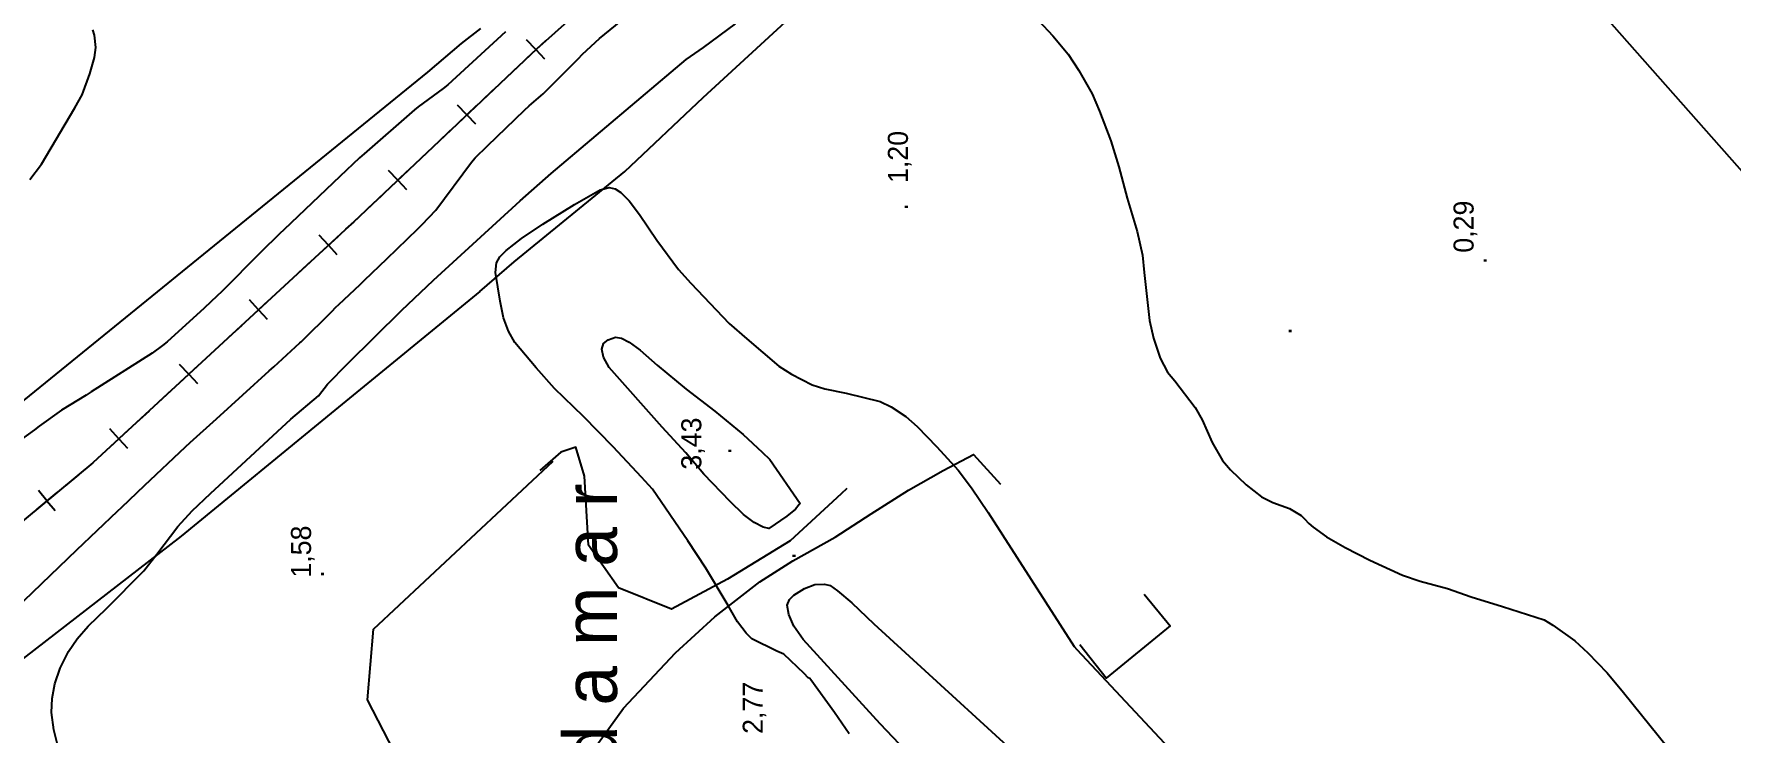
# Model space of a CAD drawing. Extents: x 747954 to 748544, y 4317181 to 4318208.
# Drawn here: x 748167.3 to 748294.4, y 4317568 to 4317620.4 of the extents above; entities that cross this region are included whole.
import ezdxf

# ---------------------------------------------------------------- set-up
doc = ezdxf.new("R2010")
doc.units = 0
doc.linetypes.add('DASHED', pattern=[0])
doc.layers.get('0').update_dxf_attribs({"linetype": 'CONTINUOUS'})
for name, color, linetype in [('11', 7, 'CONTINUOUS'), ('22', 7, 'CONTINUOUS'), ('24', 7, 'CONTINUOUS'), ('44', 7, 'CONTINUOUS'), ('48', 7, 'CONTINUOUS'), ('50', 7, 'CONTINUOUS'), ('56', 7, 'CONTINUOUS'), ('8', 7, 'CONTINUOUS'), ('PATTERN_CLASS', 7, 'CONTINUOUS')]:
    doc.layers.add(name, color=color, linetype=linetype)

msp = doc.modelspace()

# ---------------------------------------------------------------- linework, layer by layer
at = {"layer": '11', "color": 0, "linetype": 'DASHED'}
for points in [[(748200.73, 4317601.11), (748189.88, 4317592.21), (748178.36, 4317582.78), (748164.2, 4317571.81)], [(748325.49, 4317410.46), (748325.34, 4317410.31), (748318.72, 4317406.92), (748306.77, 4317400.84), (748295.8, 4317395.92), (748289.15, 4317394.86), (748280.46, 4317409.86), (748268.2, 4317432.21), (748252.6, 4317461.14), (748243.23, 4317477.56), (748231.47, 4317497.55), (748216.7, 4317520.11), (748208.77, 4317534.54), (748202.03, 4317546.9), (748199.06, 4317553.38), (748195.11, 4317565.09), (748192.32, 4317570.51), (748192.76, 4317575.8), (748206.22, 4317588.4)]]:
    msp.add_lwpolyline(points, dxfattribs=at)
at = {"layer": '22', "color": 0, "linetype": 'CONTINUOUS'}
for points in [[(748162.61, 4317574.14), (748170.55, 4317581.75), (748173.61, 4317584.65), (748173.93, 4317584.94), (748175.63, 4317586.57), (748178.7, 4317589.48), (748179.03, 4317589.79), (748181.01, 4317591.56), (748184.95, 4317595.17), (748185.3, 4317595.46), (748187.25, 4317597.26), (748187.34, 4317597.34), (748189.65, 4317599.6), (748189.95, 4317599.92), (748190.18, 4317600.13), (748191.76, 4317601.63), (748192.09, 4317601.94), (748193.76, 4317603.54), (748196.09, 4317605.8), (748196.41, 4317606.11), (748197.43, 4317607.19), (748200.1, 4317610.78), (748200.39, 4317611.11), (748201.29, 4317612.02), (748204.08, 4317614.69), (748204.41, 4317615.01), (748205.48, 4317615.9), (748208.09, 4317618.54), (748208.42, 4317618.87), (748209.69, 4317620.06), (748212.75, 4317622.55)], [(748202.64, 4317620.56), (748198.34, 4317616.58), (748197.99, 4317616.3), (748196.12, 4317614.94), (748195.83, 4317614.71), (748192.06, 4317611.42), (748191.73, 4317611.11), (748190.25, 4317609.71), (748186.07, 4317605.75), (748185.73, 4317605.42), (748184.34, 4317604.04), (748181.38, 4317601.09), (748181.06, 4317600.78), (748180.1, 4317599.85), (748177.32, 4317597.34), (748176.98, 4317597.05), (748176.2, 4317596.48), (748171.64, 4317593.58), (748171.25, 4317593.34), (748169.41, 4317592.21), (748167.74, 4317591.01), (748167.38, 4317590.75), (748165.51, 4317589.4)]]:
    msp.add_lwpolyline(points, dxfattribs=at)
at = {"layer": '24', "color": 0, "linetype": 'CONTINUOUS'}
msp.add_lwpolyline([(748253.28, 4317657.55), (748303.64, 4317600.58)], dxfattribs=at)
at = {"layer": '44', "color": 0, "linetype": 'CONTINUOUS'}
for points in [[(748158.61, 4317586.48), (748196.83, 4317617.54), (748199.36, 4317619.67), (748200.81, 4317620.79)], [(748169.16, 4317566.98), (748168.83, 4317568.28), (748168.67, 4317569.56), (748168.71, 4317570.62), (748168.92, 4317571.71), (748169.32, 4317572.88), (748169.92, 4317574.14), (748170.57, 4317575.1), (748171.41, 4317576.04), (748172.77, 4317577.37), (748175.56, 4317580.19), (748176.55, 4317581.42), (748178.13, 4317583.51), (748179.19, 4317584.67), (748180.57, 4317585.98), (748186.58, 4317591.54), (748188.65, 4317593.3), (748189.33, 4317594.15), (748190.84, 4317595.71), (748194.87, 4317599.69), (748197.25, 4317601.94), (748203.74, 4317607.9), (748206.08, 4317609.94), (748216.17, 4317618.48), (748217.48, 4317619.39), (748219.86, 4317621.14)], [(748242.56, 4317621.39), (748243.64, 4317620.26), (748244.77, 4317618.88), (748245.57, 4317617.66), (748246.56, 4317615.92), (748247.13, 4317614.61), (748247.98, 4317612.38), (748248.58, 4317610.44), (748249.2, 4317608.09), (748249.95, 4317605.6), (748250.34, 4317603.82), (748250.46, 4317602.53), (748250.86, 4317598.92), (748251.17, 4317597.6)], [(748167.04, 4317609.5), (748167.9, 4317610.64), (748170.4, 4317614.87), (748170.95, 4317615.84), (748171.53, 4317617.4), (748171.87, 4317618.63), (748171.98, 4317619.39), (748171.89, 4317620.29), (748171.76, 4317620.71)], [(748202.87, 4317598.14), (748202.51, 4317599.14), (748202.24, 4317600.38), (748201.89, 4317602.52), (748201.97, 4317603.26), (748202.22, 4317603.71), (748202.7, 4317604.17), (748203.86, 4317605.07), (748205.45, 4317606.14), (748207.81, 4317607.63), (748209.73, 4317608.71), (748210.42, 4317608.88), (748210.85, 4317608.8), (748211.28, 4317608.52), (748211.9, 4317607.89), (748212.67, 4317606.87), (748213.97, 4317604.96), (748215.59, 4317602.75), (748216.52, 4317601.73), (748219.4, 4317598.71), (748220.71, 4317597.55), (748223.11, 4317595.5), (748224.07, 4317594.9), (748225.62, 4317594.1), (748226.55, 4317593.82), (748228.15, 4317593.48), (748230.7, 4317592.86), (748231.52, 4317592.46), (748232.63, 4317591.73), (748233.46, 4317590.98), (748234.94, 4317589.48), (748236.53, 4317587.73), (748237.54, 4317586.39), (748238.79, 4317584.54), (748245.22, 4317574.52)], [(748228.37, 4317567.98), (748227.28, 4317569.57), (748225.52, 4317572.01), (748225.43, 4317572.11), (748225.31, 4317572.17), (748225.01, 4317572.48), (748223.49, 4317573.94), (748222.97, 4317574.16), (748221.1, 4317575.08), (748220.66, 4317575.51), (748220.03, 4317576.37), (748219.33, 4317577.59), (748217.66, 4317580.37), (748216.31, 4317582.42), (748213.66, 4317586.29), (748212.84, 4317587.19), (748210.7, 4317589.48), (748208.5, 4317591.73), (748206.33, 4317593.85), (748204.94, 4317595.38), (748203.35, 4317597.28), (748202.87, 4317598.14)], [(748224.71, 4317585.23), (748224.63, 4317585.16), (748224.36, 4317584.81), (748223.71, 4317584.27), (748222.36, 4317583.34), (748221.93, 4317583.44), (748221.26, 4317583.79), (748220.46, 4317584.41), (748219.47, 4317585.38), (748217.51, 4317587.42), (748216.15, 4317589.01), (748214.37, 4317590.94), (748210.41, 4317595.42), (748209.98, 4317596.19), (748209.87, 4317596.78), (748209.99, 4317597.21), (748210.34, 4317597.48), (748210.89, 4317597.67), (748211.33, 4317597.6), (748211.91, 4317597.31), (748212.72, 4317596.71), (748214.01, 4317595.58), (748216.18, 4317593.79), (748218.32, 4317592.14), (748220.45, 4317590.39), (748221.87, 4317589.06), (748222.43, 4317588.51), (748224.71, 4317585.23)], [(748251.17, 4317597.6), (748251.67, 4317596.1), (748252.21, 4317595.05), (748252.75, 4317594.41), (748254.29, 4317592.42), (748254.8, 4317591.48), (748255.56, 4317589.79), (748256.33, 4317588.44), (748256.93, 4317587.75), (748258.11, 4317586.61), (748259.25, 4317585.73), (748260.11, 4317585.29), (748261.34, 4317584.84), (748262.23, 4317584.33), (748262.47, 4317584.07), (748262.8, 4317583.73), (748263.12, 4317583.44), (748264.11, 4317582.73), (748265.51, 4317581.92), (748267.37, 4317580.98), (748269.8, 4317579.86), (748271.14, 4317579.41), (748273.18, 4317578.85), (748274.95, 4317578.23), (748277.3, 4317577.52), (748280.41, 4317576.52), (748281.07, 4317576.11), (748282.71, 4317574.94), (748283.68, 4317574.04), (748285.12, 4317572.54), (748286.34, 4317571.08), (748289.67, 4317566.94)], [(748232.63, 4317566.71), (748230.7, 4317568.73), (748224.93, 4317575.03), (748224.24, 4317576.03), (748223.86, 4317576.9), (748223.75, 4317577.62), (748223.9, 4317578.04), (748224.23, 4317578.35), (748225.04, 4317578.87), (748225.82, 4317579.15), (748226.54, 4317579.19), (748226.96, 4317579.07), (748227.5, 4317578.69), (748228.57, 4317577.78), (748230.23, 4317576.21), (748244.03, 4317563.57)], [(748245.22, 4317574.52), (748245.43, 4317574.3), (748253.05, 4317566.12), (748259.31, 4317559.16), (748263.71, 4317554.44), (748267.93, 4317550.07), (748269.16, 4317549), (748270.39, 4317548.13), (748271.16, 4317547.82), (748272.11, 4317547.63), (748273.76, 4317547.44), (748275.61, 4317547.11), (748276.14, 4317546.81), (748276.76, 4317546.25), (748277.86, 4317545.06), (748278.58, 4317544.04), (748280.74, 4317540.86), (748289.07, 4317530.45)]]:
    msp.add_lwpolyline(points, dxfattribs=at)
at = {"layer": '56', "color": 0, "linetype": 'CONTINUOUS'}
for p, q in [((748204.93, 4317619.23), (748204.23, 4317619.96)), ((748204.93, 4317619.23), (748205.58, 4317618.54)), ((748203.67, 4317618.04), (748202.72, 4317617.14)), ((748201.98, 4317616.44), (748201.03, 4317615.54)), ((748200.46, 4317615), (748199.05, 4317613.66)), ((748199.76, 4317614.33), (748199.06, 4317615.06)), ((748199.76, 4317614.33), (748200.4, 4317613.65)), ((748198.5, 4317613.15), (748197.55, 4317612.24)), ((748196.81, 4317611.55), (748195.86, 4317610.64)), ((748195.29, 4317610.11), (748193.88, 4317608.77)), ((748194.58, 4317609.44), (748193.89, 4317610.17)), ((748194.58, 4317609.44), (748195.23, 4317608.75)), ((748193.33, 4317608.25), (748192.37, 4317607.35)), ((748190.11, 4317605.23), (748188.68, 4317603.91)), ((748189.39, 4317604.57), (748188.71, 4317605.31)), ((748189.39, 4317604.57), (748190.03, 4317603.87)), ((748188.13, 4317603.4), (748187.16, 4317602.5)), ((748186.42, 4317601.82), (748185.45, 4317600.92)), ((748184.16, 4317599.73), (748183.48, 4317600.47)), ((748184.88, 4317600.4), (748183.45, 4317599.07)), ((748184.16, 4317599.73), (748184.81, 4317599.04)), ((748182.9, 4317598.56), (748181.93, 4317597.67)), ((748181.19, 4317596.99), (748180.22, 4317596.09)), ((748179.65, 4317595.56), (748178.22, 4317594.24)), ((748178.94, 4317594.9), (748178.25, 4317595.64)), ((748178.94, 4317594.9), (748179.58, 4317594.21)), ((748177.67, 4317593.73), (748176.7, 4317592.84)), ((748175.96, 4317592.15), (748174.99, 4317591.26)), ((748174.42, 4317590.73), (748172.99, 4317589.41)), ((748173.71, 4317590.07), (748173.03, 4317590.81)), ((748173.71, 4317590.07), (748174.35, 4317589.38)), ((748170.68, 4317587.38), (748169.67, 4317586.53)), ((748169.07, 4317586.04), (748167.57, 4317584.79)), ((748168.32, 4317585.42), (748167.68, 4317586.19)), ((748168.32, 4317585.42), (748168.93, 4317584.69))]:
    msp.add_line(p, q, dxfattribs=at)
for points in [[(748205.65, 4317619.88), (748204.96, 4317619.26), (748204.22, 4317618.56)], [(748191.64, 4317606.65), (748191.3, 4317606.33), (748190.68, 4317605.76)], [(748172.44, 4317588.9), (748171.75, 4317588.26), (748171.46, 4317588.02)]]:
    msp.add_lwpolyline(points, dxfattribs=at)
at = {"layer": '8', "color": 0, "linetype": 'DASHED'}
for points in [[(748200.73, 4317601.11), (748203.3, 4317603.33), (748211.59, 4317610.1), (748217.45, 4317615.64), (748223.62, 4317621.31), (748229.52, 4317626.6), (748232.66, 4317629.53)], [(748228.21, 4317586.35), (748227.79, 4317585.94), (748223.95, 4317582.44), (748219.28, 4317579.56), (748215.09, 4317577.3), (748211.11, 4317578.91), (748208.86, 4317582.11), (748208.56, 4317587.28), (748207.91, 4317589.44), (748206.8, 4317589.06), (748205.23, 4317587.69)]]:
    msp.add_lwpolyline(points, dxfattribs=at)
at = {"layer": '8', "color": 0, "linetype": 'CONTINUOUS'}
msp.add_lwpolyline([(748201.82, 4317547.29), (748201.82, 4317551.91), (748203.17, 4317556.13), (748205.09, 4317560.32), (748208.31, 4317565.5), (748211.49, 4317569.89), (748215.37, 4317574.04), (748218.32, 4317576.73), (748221.69, 4317579.36), (748224.16, 4317580.92), (748227.32, 4317582.71), (748230.03, 4317584.44), (748232.83, 4317586.23), (748235.41, 4317587.69), (748237.69, 4317588.89), (748239.72, 4317586.67)], dxfattribs=at)
at = {"layer": 'PATTERN_CLASS', "color": 0, "linetype": 'CONTINUOUS'}
for points in [[(748212.05, 4317625.6), (748204.96, 4317619.26), (748191.3, 4317606.33), (748171.75, 4317588.26), (748125.76, 4317550.09), (748116.24, 4317542.32), (748110.6, 4317537.93), (748103.18, 4317535.15), (748096.44, 4317534.37), (748089.55, 4317533.58), (748080.79, 4317531.23), (748069.04, 4317527.3), (748057.45, 4317518.51), (748048.37, 4317510.03), (748040.39, 4317494.16), (748035.72, 4317483.1), (748033.21, 4317472.11), (748033.06, 4317464.1), (748034.15, 4317454.21), (748036.5, 4317439.76), (748039.63, 4317428.77), (748043.86, 4317418.72), (748046.05, 4317410.39)], [(748250.46, 4317578.44), (748252.4, 4317576.05), (748247.62, 4317572.13), (748245.65, 4317574.64)]]:
    msp.add_lwpolyline(points, dxfattribs=at)

# ---------------------------------------------------------------- texts
at = {"layer": '48', "color": 0, "linetype": 'CONTINUOUS'}
for s, p in [(' 1,20', (748232.78, 4317608.67)), ('.', (748232.78, 4317607.17)), (' 0,29', (748275.13, 4317603.45)), ('.', (748276.11, 4317603.15)), ('.', (748261.51, 4317597.87)), (' 3,43', (748217.31, 4317587.2)), ('.', (748219.56, 4317588.89)), (' 1,58', (748188.09, 4317579.11)), ('.', (748224.37, 4317581.03)), ('.', (748189.06, 4317579.66)), (' 2,77', (748221.91, 4317567.41))]:
    msp.add_text(s, height=1.5, rotation=90, dxfattribs=at).set_placement(p)
at = {"layer": '50', "color": 0, "linetype": 'CONTINUOUS'}
msp.add_text('G u a r d a m a r', height=4, rotation=90, dxfattribs=at).set_placement((748211, 4317547.79))

# ---------------------------------------------------------------- meshes
at = {"color": 0, "linetype": 'CONTINUOUS'}
mesh = msp.add_polyface(dxfattribs=at)
corners = [(747954.5, 4317181), (747954.5, 4317181), (747954.5, 4317371.96), (748262.5, 4317181), (747954.5, 4317546.49), (748544, 4317181), (747954.5, 4318207.5), (748544, 4317842.01), (748544, 4318207.5)]
mesh.append_faces([[corners[k] for k in face] for face in [(0, 1, 3, 2), (2, 3, 5, 4), (4, 5, 7, 6), (6, 7, 8, 8)]], dxfattribs={"vtx0": -1, "vtx2": -1, "color": 0})
mesh = msp.add_polyface(dxfattribs=at)
corners = [(747964.5, 4317191), (747964.5, 4317191), (747964.5, 4317375.76), (748262.5, 4317191), (747964.5, 4317544.09), (748534, 4317191), (747964.5, 4318011), (748534, 4317657.91), (748262.5, 4318011), (748534, 4317842.67), (748534, 4318011)]
mesh.append_faces([[corners[k] for k in face] for face in [(0, 1, 3, 2), (2, 3, 5, 4), (4, 5, 7, 6), (6, 7, 9, 8), (8, 9, 10, 10)]], dxfattribs={"vtx0": -1, "vtx2": -1, "color": 0})

doc.saveas('drawing.dxf')
